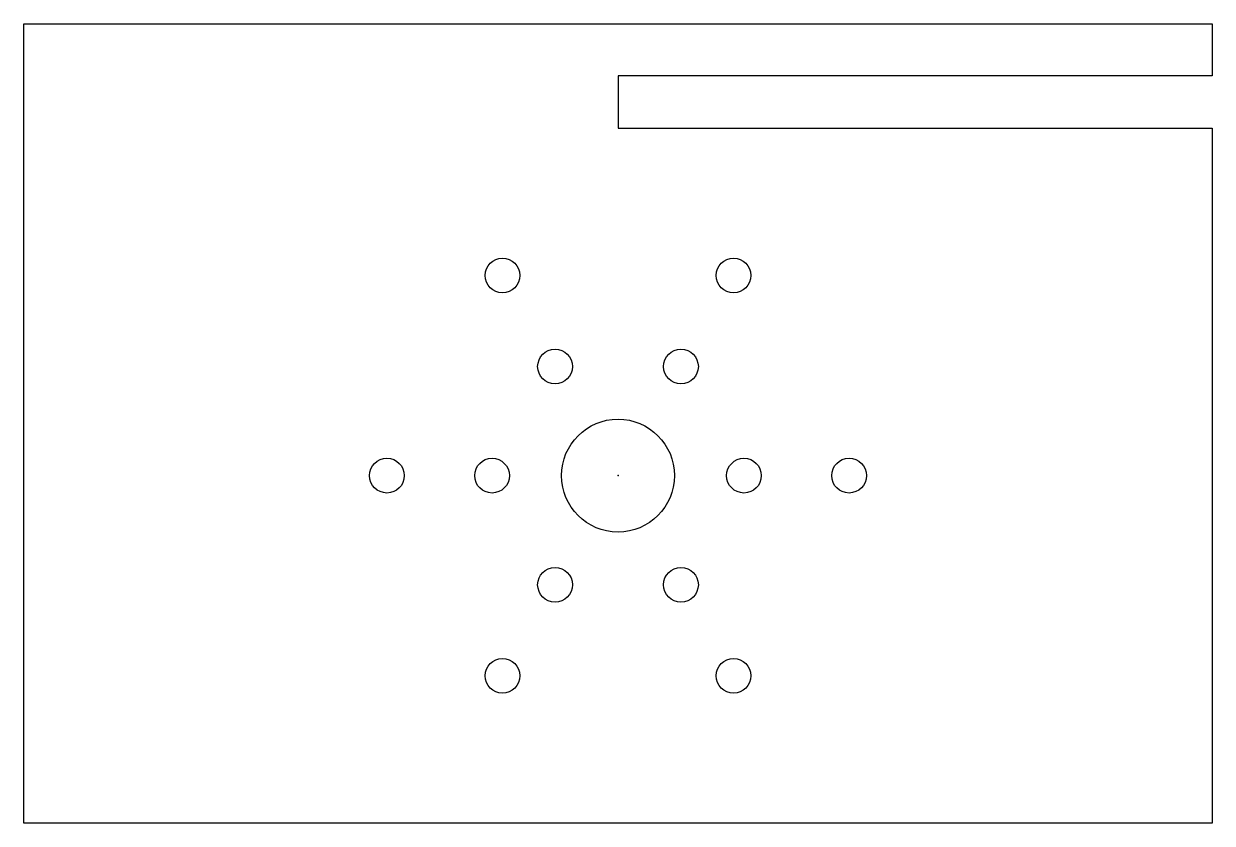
# Model space of a CAD drawing. Header units: millimetres. Extents: x -68.4 to 0, y -9.2 to 36.8.
import ezdxf

# ---------------------------------------------------------------- set-up
doc = ezdxf.new("R2010")
doc.units = ezdxf.units.MM
doc.header["$PDSIZE"] = -1

msp = doc.modelspace()

# ---------------------------------------------------------------- linework, layer by layer
at = {"color": 7, "linetype": 'Continuous'}
for p, q in [((-68.41, 30.79), (-68.41, 36.79)), ((-68.41, 36.79), (0, 36.79)), ((0, 36.79), (0, 33.79)), ((0, 33.79), (-34.205, 33.79)), ((-34.205, 33.79), (-34.205, 30.79)), ((-68.41, -9.21), (-68.41, 30.79)), ((-34.205, 30.79), (0, 30.79)), ((0, 30.79), (0, -9.21)), ((0, -9.21), (-68.41, -9.21))]:
    msp.add_line(p, q, dxfattribs=at)
for centre, radius in [((-40.855, 22.308), 1), ((-27.555, 22.308), 1), ((-37.83, 17.069), 1), ((-30.58, 17.069), 1), ((-34.205, 10.79), 3.25), ((-47.505, 10.79), 1), ((-41.455, 10.79), 1), ((-26.955, 10.79), 1), ((-20.905, 10.79), 1), ((-37.83, 4.511), 1), ((-30.58, 4.511), 1), ((-40.855, -0.728), 1), ((-27.555, -0.728), 1)]:
    msp.add_circle(centre, radius, dxfattribs=at)
msp.add_point((-34.205, 10.79), dxfattribs=at)
msp.add_point((-34.205, 10.79), dxfattribs=at)

doc.saveas('drawing.dxf')
